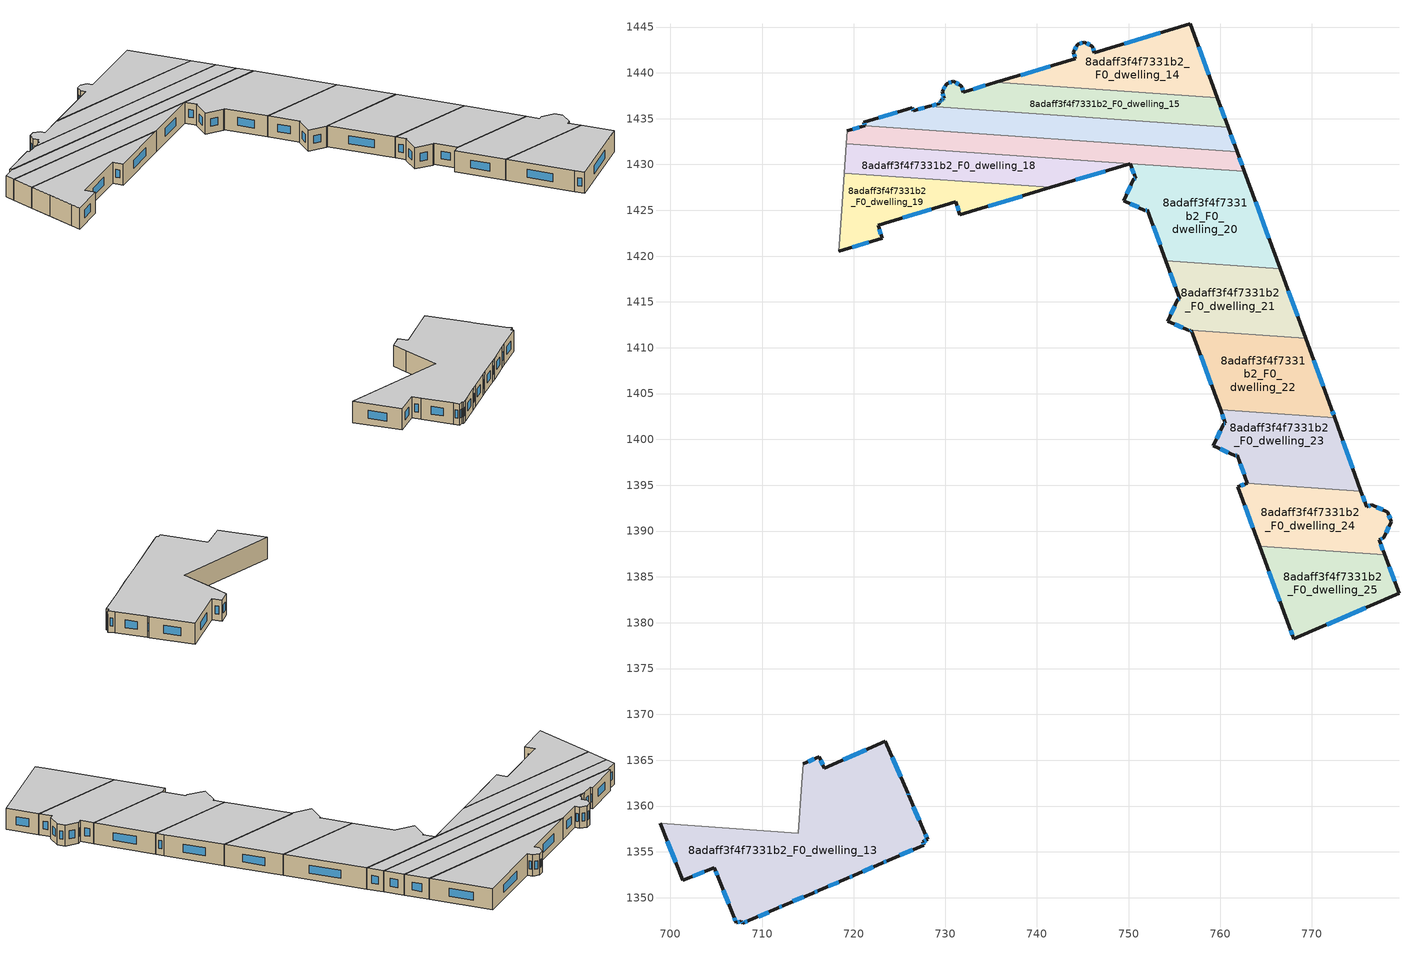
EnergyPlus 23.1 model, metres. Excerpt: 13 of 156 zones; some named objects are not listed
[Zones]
8adaff3f4f7331b2_F0_dwelling_13
 floor ground (EU_floor_Construction): 723.47,1367.08 725.9,1361.42 726,1361.16 727.69,1357.19 728.07,1356.35 727.54,1356.1 727.67,1355.74 723.81,1354.09 723.06,1353.77 720.06,1352.43 719.31,1352.11 716.27,1350.81 715.51,1350.5 712.41,1349.17 711.67,1348.83 708.61,1347.51 707.87,1347.2 707.75,1347.45 707.19,1347.24 706.87,1348.06 705.26,1352.07 704.79,1353.27 701.37,1351.91 698.87,1358.1 713.97,1357.05 714.49,1364.6 716.25,1365.38 716.8,1364.13 z0
 wall outside (EU_wall_Construction): 698.87,1358.1 701.37,1351.91 704.79,1353.27 705.26,1352.07 706.87,1348.06 707.19,1347.24 707.75,1347.45 707.87,1347.2 708.61,1347.51 711.67,1348.83 712.41,1349.17 715.51,1350.5 716.27,1350.81 719.31,1352.11 720.06,1352.43 723.06,1353.77 723.81,1354.09 727.67,1355.74 727.54,1356.1 728.07,1356.35 727.69,1357.19 726,1361.16 725.9,1361.42 723.47,1367.08 716.8,1364.13 716.25,1365.38 714.49,1364.6 z0:3
 wall to 8adaff3f4f7331b2_F0_dwelling_12 (EU_wall_Construction): 714.34,1362.46 713.97,1357.05 698.87,1358.1 z0:3
 wall to 8adaff3f4f7331b2_F0_dwelling_11 (EU_wall_Construction): 714.49,1364.6 714.34,1362.46 z0:3
 window (EU_Window_Construction): 715.7,1365.13 715.04,1364.84 / 716.63,1364.52 716.42,1364.99 / 721.38,1366.15 718.89,1365.05 / 725.14,1363.19 724.23,1365.3 / 725.97,1361.24 725.93,1361.34 / 727.16,1358.44 726.53,1359.92 / 727.95,1356.61 727.81,1356.93 / 727.71,1356.18 727.91,1356.27 / 727.63,1355.85 727.58,1355.99 / 725.02,1354.61 726.46,1355.23 / 723.3,1353.87 723.58,1353.99 / 721,1352.85 722.12,1353.35 / 719.55,1352.21 719.83,1352.33 / 717.22,1351.22 718.36,1351.7 / 715.75,1350.6 716.03,1350.72 / 713.38,1349.59 714.54,1350.08 / 711.9,1348.94 712.18,1349.06 / 709.57,1347.93 710.71,1348.42 / 708.1,1347.3 708.38,1347.41 / 707.79,1347.37 707.83,1347.28 / 707.37,1347.3 707.57,1347.38 / 706.97,1347.8 707.09,1347.49 / 705.76,1350.81 706.36,1349.32 / 704.93,1352.9 705.11,1352.45 / 702.44,1352.33 703.72,1352.84 / 699.65,1356.16 700.59,1353.85 z0.94:2.06
 ceiling to 8adaff3f4f7331b2_F1_dwelling_13 (EU_floor_Construction): 723.81,1354.09 727.67,1355.74 727.54,1356.1 728.07,1356.35 727.69,1357.19 726,1361.16 725.9,1361.42 723.47,1367.08 716.8,1364.13 716.25,1365.38 714.49,1364.6 713.97,1357.05 698.87,1358.1 701.37,1351.91 704.79,1353.27 705.26,1352.07 706.87,1348.06 707.19,1347.24 707.75,1347.45 707.87,1347.2 708.61,1347.51 711.67,1348.83 712.41,1349.17 715.51,1350.5 716.27,1350.81 719.31,1352.11 720.06,1352.43 723.06,1353.77 z3
8adaff3f4f7331b2_F0_dwelling_14
 floor ground (EU_floor_Construction): 756.73,1445.37 759.7,1437.26 735.48,1438.95 744.19,1441.54 743.98,1442.25 744.46,1443.13 745.16,1443.35 746.06,1442.9 746.27,1442.2 z0
 wall outside (EU_wall_Construction): 759.7,1437.26 756.73,1445.37 746.27,1442.2 746.06,1442.9 745.16,1443.35 744.46,1443.13 743.98,1442.25 744.19,1441.54 735.48,1438.95 z0:3
 wall to 8adaff3f4f7331b2_F0_dwelling_15 (EU_wall_Construction): 735.48,1438.95 759.7,1437.26 z0:3
 window (EU_Window_Construction): 744.94,1443.28 744.68,1443.2 / 745.78,1443.04 745.44,1443.21 / 746.21,1442.42 746.12,1442.68 / 753.45,1444.37 749.55,1443.19 / 758.77,1439.8 757.66,1442.82 / 741.46,1440.73 738.21,1439.76 / 744.05,1442.03 744.13,1441.76 / 744.31,1442.85 744.13,1442.52 z0.94:2.06
 ceiling to 8adaff3f4f7331b2_F1_dwelling_14 (EU_floor_Construction): 759.7,1437.26 756.73,1445.37 746.27,1442.2 746.06,1442.9 745.16,1443.35 744.46,1443.13 743.98,1442.25 744.19,1441.54 735.48,1438.95 z3
8adaff3f4f7331b2_F0_dwelling_15
 floor ground (EU_floor_Construction): 759.7,1437.26 760.87,1434.06 728.25,1436.34 729.36,1436.65 729.45,1436.86 729.55,1437.01 729.58,1437.04 729.75,1437.18 729.87,1437.24 729.65,1437.94 730.13,1438.82 730.86,1439.06 731.76,1438.61 731.98,1437.91 735.48,1438.95 z0
 wall outside (EU_wall_Construction): 735.48,1438.95 731.98,1437.91 731.76,1438.61 730.86,1439.06 730.13,1438.82 729.65,1437.94 729.87,1437.24 729.75,1437.18 729.58,1437.04 729.55,1437.01 729.45,1436.86 729.36,1436.66 / 760.87,1434.06 759.7,1437.26 / 729.36,1436.65 728.25,1436.34 z0:3
 wall to 8adaff3f4f7331b2_F0_dwelling_16 (EU_wall_Construction): 728.25,1436.34 760.87,1434.06 z0:3
 window (EU_Window_Construction): 729.42,1436.8 729.39,1436.72 / 729.51,1436.96 729.48,1436.91 / 729.7,1437.14 729.63,1437.09 / 729.83,1437.22 729.79,1437.2 / 729.72,1437.72 729.8,1437.46 / 729.98,1438.54 729.8,1438.22 / 730.63,1438.98 730.36,1438.9 / 731.48,1438.75 731.14,1438.92 / 731.91,1438.12 731.83,1438.39 / 734.38,1438.62 733.08,1438.23 / 760.5,1435.07 760.07,1436.26 / 729.01,1436.55 728.6,1436.44 z0.94:2.06
 ceiling to 8adaff3f4f7331b2_F1_dwelling_15 (EU_floor_Construction): 760.87,1434.06 759.7,1437.26 735.48,1438.95 731.98,1437.91 731.76,1438.61 730.86,1439.06 730.13,1438.82 729.65,1437.94 729.87,1437.24 729.75,1437.18 729.58,1437.04 729.55,1437.01 729.45,1436.86 729.36,1436.66 728.25,1436.34 z3
8adaff3f4f7331b2_F0_dwelling_16
 floor ground (EU_floor_Construction): 760.87,1434.06 761.84,1431.41 721.24,1434.24 721.1,1434.59 726.4,1436.17 726.53,1435.86 728.25,1436.34 z0
 wall outside (EU_wall_Construction): 728.25,1436.34 726.53,1435.86 726.4,1436.17 721.1,1434.59 721.24,1434.24 / 761.84,1431.41 760.87,1434.06 z0:3
 wall to 8adaff3f4f7331b2_F0_dwelling_17 (EU_wall_Construction): 721.24,1434.24 761.84,1431.41 z0:3
 window (EU_Window_Construction): 721.14,1434.48 721.19,1434.35 / 724.74,1435.67 722.76,1435.08 / 726.49,1435.95 726.44,1436.07 / 727.71,1436.19 727.07,1436.01 / 761.54,1432.24 761.17,1433.23 z0.94:2.06
 ceiling to 8adaff3f4f7331b2_F1_dwelling_16 (EU_floor_Construction): 761.84,1431.41 760.87,1434.06 728.25,1436.34 726.53,1435.86 726.4,1436.17 721.1,1434.59 721.24,1434.24 z3
8adaff3f4f7331b2_F0_dwelling_17
 floor ground (EU_floor_Construction): 761.84,1431.41 762.64,1429.24 719.21,1432.26 719.31,1433.68 721.19,1434.22 721.24,1434.24 z0
 wall outside (EU_wall_Construction): 721.24,1434.24 721.19,1434.22 719.31,1433.68 / 762.64,1429.24 761.84,1431.41 z0:3
 wall to 8adaff3f4f7331b2_F0_dwelling_18 (EU_wall_Construction): 719.21,1432.26 750.18,1430.1 z0:3
 wall to 8adaff3f4f7331b2_F0_dwelling_0 (EU_wall_Construction): 719.31,1433.68 719.21,1432.26 z0:3
 wall to 8adaff3f4f7331b2_F0_dwelling_20 (EU_wall_Construction): 750.18,1430.1 762.64,1429.24 z0:3
 window (EU_Window_Construction): 720.6,1434.05 719.9,1433.85 / 762.39,1429.92 762.09,1430.73 z0.94:2.06
 ceiling to 8adaff3f4f7331b2_F1_dwelling_17 (EU_floor_Construction): 762.64,1429.24 761.84,1431.41 721.24,1434.24 721.19,1434.22 719.31,1433.68 719.21,1432.26 z3
8adaff3f4f7331b2_F0_dwelling_18
 floor ground (EU_floor_Construction): 750.18,1430.1 741.52,1427.5 718.99,1429.07 719.21,1432.26 z0
 wall outside (EU_wall_Construction): 741.52,1427.5 750.18,1430.1 z0:3
 wall to 8adaff3f4f7331b2_F0_dwelling_19 (EU_wall_Construction): 718.99,1429.07 741.52,1427.5 z0:3
 wall to 8adaff3f4f7331b2_F0_dwelling_0 (EU_wall_Construction): 719.21,1432.26 718.99,1429.07 z0:3
 window (EU_Window_Construction): 744.24,1428.31 747.47,1429.29 z0.94:2.06
 ceiling to 8adaff3f4f7331b2_F1_dwelling_18 (EU_floor_Construction): 750.18,1430.1 719.21,1432.26 718.99,1429.07 741.52,1427.5 z3
8adaff3f4f7331b2_F0_dwelling_19
 floor ground (EU_floor_Construction): 741.52,1427.5 731.57,1424.5 731.15,1425.92 722.68,1423.37 723.1,1421.94 718.39,1420.52 718.99,1429.07 z0
 wall outside (EU_wall_Construction): 718.39,1420.52 723.1,1421.94 722.68,1423.37 731.15,1425.92 731.57,1424.5 741.52,1427.5 z0:3
 wall to 8adaff3f4f7331b2_F0_dwelling_0 (EU_wall_Construction): 718.99,1429.07 718.76,1425.82 z0:3
 wall to 8adaff3f4f7331b2_F0_dwelling_1 (EU_wall_Construction): 718.76,1425.82 718.49,1421.97 z0:3
 wall to 8adaff3f4f7331b2_F0_dwelling_2 (EU_wall_Construction): 718.49,1421.97 718.39,1420.52 z0:3
 window (EU_Window_Construction): 734.69,1425.44 738.4,1426.56 / 731.28,1425.48 731.44,1424.95 / 725.33,1424.17 728.49,1425.12 / 722.97,1422.39 722.81,1422.92 / 719.87,1420.97 721.62,1421.5 z0.94:2.06
 ceiling to 8adaff3f4f7331b2_F1_dwelling_19 (EU_floor_Construction): 741.52,1427.5 718.99,1429.07 718.39,1420.52 723.1,1421.94 722.68,1423.37 731.15,1425.92 731.57,1424.5 z3
8adaff3f4f7331b2_F0_dwelling_20
 floor ground (EU_floor_Construction): 762.64,1429.24 766.53,1418.62 754.07,1419.49 752.03,1425.05 751.83,1424.97 749.44,1426.06 750.56,1428.43 750.77,1428.5 750.18,1430.1 z0
 wall outside (EU_wall_Construction): 750.18,1430.1 750.77,1428.5 750.56,1428.43 749.44,1426.06 751.83,1424.97 752.03,1425.05 754.07,1419.49 / 766.53,1418.62 762.64,1429.24 z0:3
 wall to 8adaff3f4f7331b2_F0_dwelling_21 (EU_wall_Construction): 754.07,1419.49 766.53,1418.62 z0:3
 window (EU_Window_Construction): 750.21,1427.69 749.8,1426.8 / 750.71,1428.48 750.63,1428.45 / 750.37,1429.6 750.59,1429.01 / 765.31,1421.95 763.86,1425.91 / 752.67,1423.3 753.43,1421.23 / 751.9,1425 751.97,1425.02 / 750.19,1425.72 751.08,1425.31 z0.94:2.06
 ceiling to 8adaff3f4f7331b2_F1_dwelling_20 (EU_floor_Construction): 766.53,1418.62 762.64,1429.24 750.18,1430.1 750.77,1428.5 750.56,1428.43 749.44,1426.06 751.83,1424.97 752.03,1425.05 754.07,1419.49 z3
8adaff3f4f7331b2_F0_dwelling_21
 floor ground (EU_floor_Construction): 766.53,1418.62 769.31,1411.04 756.85,1411.91 756.65,1411.84 754.26,1412.92 755.38,1415.29 755.58,1415.37 754.07,1419.49 z0
 wall outside (EU_wall_Construction): 754.07,1419.49 755.58,1415.37 755.38,1415.29 754.26,1412.92 756.65,1411.84 756.85,1411.91 / 769.31,1411.04 766.53,1418.62 z0:3
 wall to 8adaff3f4f7331b2_F0_dwelling_22 (EU_wall_Construction): 756.85,1411.91 769.31,1411.04 z0:3
 window (EU_Window_Construction): 755.52,1415.35 755.44,1415.32 / 754.54,1418.2 755.11,1416.66 / 768.44,1413.42 767.4,1416.24 / 756.71,1411.86 756.79,1411.89 / 755.01,1412.58 755.9,1412.18 / 755.03,1414.55 754.61,1413.66 z0.94:2.06
 ceiling to 8adaff3f4f7331b2_F1_dwelling_21 (EU_floor_Construction): 769.31,1411.04 766.53,1418.62 754.07,1419.49 755.58,1415.37 755.38,1415.29 754.26,1412.92 756.65,1411.84 756.85,1411.91 z3
8adaff3f4f7331b2_F0_dwelling_22
 floor ground (EU_floor_Construction): 769.31,1411.04 772.1,1403.41 772.49,1402.35 760.03,1403.22 756.85,1411.91 z0
 wall outside (EU_wall_Construction): 756.85,1411.91 760.03,1403.22 / 772.49,1402.35 772.1,1403.41 769.31,1411.04 z0:3
 wall to 8adaff3f4f7331b2_F0_dwelling_23 (EU_wall_Construction): 760.03,1403.22 772.49,1402.35 z0:3
 window (EU_Window_Construction): 757.85,1409.19 759.03,1405.94 / 771.23,1405.8 770.18,1408.65 / 772.37,1402.68 772.22,1403.08 z0.94:2.06
 ceiling to 8adaff3f4f7331b2_F1_dwelling_22 (EU_floor_Construction): 772.49,1402.35 772.1,1403.41 769.31,1411.04 756.85,1411.91 760.03,1403.22 z3
8adaff3f4f7331b2_F0_dwelling_23
 floor ground (EU_floor_Construction): 772.49,1402.35 775.36,1394.37 762.96,1395.23 761.84,1398.3 761.64,1398.23 759.25,1399.32 760.37,1401.68 760.57,1401.76 760.03,1403.22 z0
 wall outside (EU_wall_Construction): 760.03,1403.22 760.57,1401.76 760.37,1401.68 759.25,1399.32 761.64,1398.23 761.84,1398.3 762.96,1395.23 / 775.36,1394.37 772.49,1402.35 z0:3
 wall to 8adaff3f4f7331b2_F0_dwelling_24 (EU_wall_Construction): 762.96,1395.23 775.36,1394.37 z0:3
 window (EU_Window_Construction): 761.7,1398.25 761.77,1398.28 / 760,1398.97 760.89,1398.57 / 760.02,1400.94 759.6,1400.06 / 760.5,1401.73 760.43,1401.71 / 760.2,1402.76 760.4,1402.21 / 774.46,1396.87 773.39,1399.85 / 762.19,1397.34 762.61,1396.19 z0.94:2.06
 ceiling to 8adaff3f4f7331b2_F1_dwelling_23 (EU_floor_Construction): 775.36,1394.37 772.49,1402.35 760.03,1403.22 760.57,1401.76 760.37,1401.68 759.25,1399.32 761.64,1398.23 761.84,1398.3 762.96,1395.23 z3
8adaff3f4f7331b2_F0_dwelling_24
 floor ground (EU_floor_Construction): 778.27,1392.07 778.65,1391.03 777.87,1389.28 777.33,1389.07 777.95,1387.4 764.3,1388.35 761.92,1394.84 762.96,1395.23 775.36,1394.37 775.97,1392.65 776.52,1392.86 z0
 wall outside (EU_wall_Construction): 777.95,1387.4 777.33,1389.07 777.87,1389.28 778.65,1391.03 778.27,1392.07 776.52,1392.86 775.97,1392.65 775.36,1394.37 / 762.96,1395.23 761.92,1394.84 764.3,1388.35 z0:3
 wall to 8adaff3f4f7331b2_F0_dwelling_25 (EU_wall_Construction): 764.3,1388.35 777.95,1387.4 z0:3
 window (EU_Window_Construction): 778.53,1391.36 778.39,1391.75 / 778.11,1389.83 778.4,1390.48 / 777.5,1389.13 777.7,1389.21 / 777.76,1387.92 777.52,1388.54 / 762.66,1392.81 763.55,1390.38 / 762.63,1395.11 762.24,1394.96 / 775.78,1393.19 775.55,1393.83 / 776.35,1392.79 776.14,1392.71 / 777.72,1392.32 777.07,1392.61 z0.94:2.06
 ceiling to 8adaff3f4f7331b2_F1_dwelling_24 (EU_floor_Construction): 777.95,1387.4 777.33,1389.07 777.87,1389.28 778.65,1391.03 778.27,1392.07 776.52,1392.86 775.97,1392.65 775.36,1394.37 762.96,1395.23 761.92,1394.84 764.3,1388.35 z3
8adaff3f4f7331b2_F0_dwelling_25
 floor ground (EU_floor_Construction): 777.95,1387.4 779.51,1383.21 768.01,1378.25 767.51,1379.57 764.3,1388.35 z0
 wall outside (EU_wall_Construction): 764.3,1388.35 767.51,1379.57 768.01,1378.25 779.51,1383.21 777.95,1387.4 z0:3
 window (EU_Window_Construction): 765.3,1385.6 766.5,1382.32 / 779.02,1384.52 778.44,1386.08 / 771.62,1379.8 775.9,1381.65 / 767.67,1379.16 767.86,1378.66 z0.94:2.06
 ceiling to 8adaff3f4f7331b2_F1_dwelling_25 (EU_floor_Construction): 779.51,1383.21 777.95,1387.4 764.3,1388.35 767.51,1379.57 768.01,1378.25 z3
[Building]
EU S2 Campaign: North Axis=0; Terrain=City; Solar Distribution=FullExterior
[Site:Location]
Vienna: Latitude=48; Longitude=16.5; Time Zone=1; Elevation=183
[SizingPeriod:WeatherFileDays]
AnnualSizingPeriod: Begin Month=1; Begin Day of Month=1; End Month=12; End Day of Month=31; Day of Week for Start Day=Monday; Use Weather File Daylight Saving Period=No; Use Weather File Rain and Snow Indicators=No
[MATERIAL]
EU_InternalMass_Material: Roughness=MediumRough; Thickness=0.1; Conductivity=1; Density=1800; Specific Heat=900; Thermal Absorptance=0.9; Solar Absorptance=0.7; Visible Absorptance=0.7
[MATERIAL:NOMASS] Roughness=MediumRough; Thermal Absorptance=0.9; Solar Absorptance=0.7; Visible Absorptance=0.7
Name | Thermal Resistance
EU_wall_NoMass | 0.914258
EU_floor_NoMass | 1.09711
[WINDOWMATERIAL:SIMPLEGLAZINGSYSTEM]
EU_Window_SimpleGlazing: UFactor=2.09642; Solar Heat Gain Coefficient=0.65; Visible Transmittance=0.65
[CONSTRUCTION]
EU_wall_Construction: EU_wall_NoMass
EU_floor_Construction: EU_floor_NoMass
EU_Window_Construction: EU_Window_SimpleGlazing
EU_InternalMass_Construction: EU_InternalMass_Material
[ZONE] Type=1; Multiplier=1; Ceiling Height=autocalculate; Floor Area=autocalculate; Part of Total Floor Area=Yes
Name | Volume
8adaff3f4f7331b2_F0_dwelling_13 | 781.824
8adaff3f4f7331b2_F0_dwelling_14 | 293.911
8adaff3f4f7331b2_F0_dwelling_15 | 276.683
8adaff3f4f7331b2_F0_dwelling_16 | 290.443
8adaff3f4f7331b2_F0_dwelling_17 | 270.956
8adaff3f4f7331b2_F0_dwelling_18 | 257.613
8adaff3f4f7331b2_F0_dwelling_19 | 250.732
8adaff3f4f7331b2_F0_dwelling_20 | 399.421
8adaff3f4f7331b2_F0_dwelling_21 | 288.553
8adaff3f4f7331b2_F0_dwelling_22 | 316.701
8adaff3f4f7331b2_F0_dwelling_23 | 302.736
8adaff3f4f7331b2_F0_dwelling_24 | 293.404
8adaff3f4f7331b2_F0_dwelling_25 | 285.528
[INTERNALMASS] Construction=EU_InternalMass_Construction
Name | Zone or ZoneList | Surface Area
8adaff3f4f7331b2_F0_dwelling_13_EU_InternalMass | 8adaff3f4f7331b2_F0_dwelling_13 | 260.606
8adaff3f4f7331b2_F0_dwelling_14_EU_InternalMass | 8adaff3f4f7331b2_F0_dwelling_14 | 97.97
8adaff3f4f7331b2_F0_dwelling_15_EU_InternalMass | 8adaff3f4f7331b2_F0_dwelling_15 | 92.229
8adaff3f4f7331b2_F0_dwelling_16_EU_InternalMass | 8adaff3f4f7331b2_F0_dwelling_16 | 96.8139
8adaff3f4f7331b2_F0_dwelling_17_EU_InternalMass | 8adaff3f4f7331b2_F0_dwelling_17 | 90.323
8adaff3f4f7331b2_F0_dwelling_18_EU_InternalMass | 8adaff3f4f7331b2_F0_dwelling_18 | 85.8854
8adaff3f4f7331b2_F0_dwelling_19_EU_InternalMass | 8adaff3f4f7331b2_F0_dwelling_19 | 83.5768
8adaff3f4f7331b2_F0_dwelling_20_EU_InternalMass | 8adaff3f4f7331b2_F0_dwelling_20 | 133.139
8adaff3f4f7331b2_F0_dwelling_21_EU_InternalMass | 8adaff3f4f7331b2_F0_dwelling_21 | 96.1843
8adaff3f4f7331b2_F0_dwelling_22_EU_InternalMass | 8adaff3f4f7331b2_F0_dwelling_22 | 105.567
8adaff3f4f7331b2_F0_dwelling_23_EU_InternalMass | 8adaff3f4f7331b2_F0_dwelling_23 | 100.912
8adaff3f4f7331b2_F0_dwelling_24_EU_InternalMass | 8adaff3f4f7331b2_F0_dwelling_24 | 97.801
8adaff3f4f7331b2_F0_dwelling_25_EU_InternalMass | 8adaff3f4f7331b2_F0_dwelling_25 | 95.1763
[OTHEREQUIPMENT] Fuel Type=Electricity; Design Level Calculation Method=Watts/Area; Power per Zone Floor Area=1; Fraction Latent=0; Fraction Radiant=0; Fraction Lost=0; Carbon Dioxide Generation Rate=0; EndUse Subcategory=EU_Step8_InternalGains
Name | Zone or ZoneList or Space or SpaceList | Schedule
EU_Step8_InternalGain_8adaff3f4f7331b2_F0_dwelling_13_f000 | 8adaff3f4f7331b2_F0_dwelling_13 | EU_Step8_GainSchedule_8adaff3f4f7331b2_F0_dwelling_13_f000
EU_Step8_InternalGain_8adaff3f4f7331b2_F0_dwelling_14_f000 | 8adaff3f4f7331b2_F0_dwelling_14 | EU_Step8_GainSchedule_8adaff3f4f7331b2_F0_dwelling_14_f000
EU_Step8_InternalGain_8adaff3f4f7331b2_F0_dwelling_15_f000 | 8adaff3f4f7331b2_F0_dwelling_15 | EU_Step8_GainSchedule_8adaff3f4f7331b2_F0_dwelling_15_f000
EU_Step8_InternalGain_8adaff3f4f7331b2_F0_dwelling_16_f000 | 8adaff3f4f7331b2_F0_dwelling_16 | EU_Step8_GainSchedule_8adaff3f4f7331b2_F0_dwelling_16_f000
EU_Step8_InternalGain_8adaff3f4f7331b2_F0_dwelling_17_f000 | 8adaff3f4f7331b2_F0_dwelling_17 | EU_Step8_GainSchedule_8adaff3f4f7331b2_F0_dwelling_17_f000
EU_Step8_InternalGain_8adaff3f4f7331b2_F0_dwelling_18_f000 | 8adaff3f4f7331b2_F0_dwelling_18 | EU_Step8_GainSchedule_8adaff3f4f7331b2_F0_dwelling_18_f000
EU_Step8_InternalGain_8adaff3f4f7331b2_F0_dwelling_19_f000 | 8adaff3f4f7331b2_F0_dwelling_19 | EU_Step8_GainSchedule_8adaff3f4f7331b2_F0_dwelling_19_f000
EU_Step8_InternalGain_8adaff3f4f7331b2_F0_dwelling_20_f000 | 8adaff3f4f7331b2_F0_dwelling_20 | EU_Step8_GainSchedule_8adaff3f4f7331b2_F0_dwelling_20_f000
EU_Step8_InternalGain_8adaff3f4f7331b2_F0_dwelling_21_f000 | 8adaff3f4f7331b2_F0_dwelling_21 | EU_Step8_GainSchedule_8adaff3f4f7331b2_F0_dwelling_21_f000
EU_Step8_InternalGain_8adaff3f4f7331b2_F0_dwelling_22_f000 | 8adaff3f4f7331b2_F0_dwelling_22 | EU_Step8_GainSchedule_8adaff3f4f7331b2_F0_dwelling_22_f000
EU_Step8_InternalGain_8adaff3f4f7331b2_F0_dwelling_23_f000 | 8adaff3f4f7331b2_F0_dwelling_23 | EU_Step8_GainSchedule_8adaff3f4f7331b2_F0_dwelling_23_f000
EU_Step8_InternalGain_8adaff3f4f7331b2_F0_dwelling_24_f000 | 8adaff3f4f7331b2_F0_dwelling_24 | EU_Step8_GainSchedule_8adaff3f4f7331b2_F0_dwelling_24_f000
EU_Step8_InternalGain_8adaff3f4f7331b2_F0_dwelling_25_f000 | 8adaff3f4f7331b2_F0_dwelling_25 | EU_Step8_GainSchedule_8adaff3f4f7331b2_F0_dwelling_25_f000
[ZONEVENTILATION:DESIGNFLOWRATE] Schedule=EU_AlwaysOn; Design Flow Rate Calculation Method=AirChanges/Hour; Air Changes per Hour=0.546891; Ventilation Type=Natural; Fan Pressure Rise=0; Fan Total Efficiency=1; Constant Term Coefficient=1; Temperature Term Coefficient=0; Velocity Term Coefficient=0; Velocity Squared Term Coefficient=0; Minimum Indoor Temperature=-100; Maximum Indoor Temperature=100; Delta Temperature=-100; Minimum Outdoor Temperature=-100; Maximum Outdoor Temperature=100; Maximum Wind Speed=40
Name | Zone or ZoneList or Space or SpaceList
EU_ConstantAir_8adaff3f4f7331b2_F0_dwelling_13 | 8adaff3f4f7331b2_F0_dwelling_13
EU_ConstantAir_8adaff3f4f7331b2_F0_dwelling_14 | 8adaff3f4f7331b2_F0_dwelling_14
EU_ConstantAir_8adaff3f4f7331b2_F0_dwelling_15 | 8adaff3f4f7331b2_F0_dwelling_15
EU_ConstantAir_8adaff3f4f7331b2_F0_dwelling_16 | 8adaff3f4f7331b2_F0_dwelling_16
EU_ConstantAir_8adaff3f4f7331b2_F0_dwelling_17 | 8adaff3f4f7331b2_F0_dwelling_17
EU_ConstantAir_8adaff3f4f7331b2_F0_dwelling_18 | 8adaff3f4f7331b2_F0_dwelling_18
EU_ConstantAir_8adaff3f4f7331b2_F0_dwelling_19 | 8adaff3f4f7331b2_F0_dwelling_19
EU_ConstantAir_8adaff3f4f7331b2_F0_dwelling_20 | 8adaff3f4f7331b2_F0_dwelling_20
EU_ConstantAir_8adaff3f4f7331b2_F0_dwelling_21 | 8adaff3f4f7331b2_F0_dwelling_21
EU_ConstantAir_8adaff3f4f7331b2_F0_dwelling_22 | 8adaff3f4f7331b2_F0_dwelling_22
EU_ConstantAir_8adaff3f4f7331b2_F0_dwelling_23 | 8adaff3f4f7331b2_F0_dwelling_23
EU_ConstantAir_8adaff3f4f7331b2_F0_dwelling_24 | 8adaff3f4f7331b2_F0_dwelling_24
EU_ConstantAir_8adaff3f4f7331b2_F0_dwelling_25 | 8adaff3f4f7331b2_F0_dwelling_25
[HVACTEMPLATE:ZONE:IDEALLOADSAIRSYSTEM] System Availability Schedule=EU_AlwaysOn; Maximum Heating Supply Air Temperature=50; Minimum Cooling Supply Air Temperature=13; Maximum Heating Supply Air Humidity Ratio=0.0156; Minimum Cooling Supply Air Humidity Ratio=0.0077; Heating Limit=NoLimit; Cooling Limit=NoLimit; Heating Availability Schedule=EU_AlwaysOn; Cooling Availability Schedule=EU_CoolingOff; Dehumidification Control Type=ConstantSensibleHeatRatio; Cooling Sensible Heat Ratio=0.7; Dehumidification Setpoint=60; Humidification Control Type=None; Humidification Setpoint=30; Outdoor Air Method=None; Outdoor Air Flow Rate per Person=0.00944; Outdoor Air Flow Rate per Zone Floor Area=0; Outdoor Air Flow Rate per Zone=0; Demand Controlled Ventilation Type=None; Outdoor Air Economizer Type=NoEconomizer; Heat Recovery Type=None; Sensible Heat Recovery Effectiveness=0.7; Latent Heat Recovery Effectiveness=0.65
Name | Template Thermostat
8adaff3f4f7331b2_F0_dwelling_13 | EU_HeatOnly_8adaff3f4f7331b2_F0_dwelling_13
8adaff3f4f7331b2_F0_dwelling_14 | EU_HeatOnly_8adaff3f4f7331b2_F0_dwelling_14
8adaff3f4f7331b2_F0_dwelling_15 | EU_HeatOnly_8adaff3f4f7331b2_F0_dwelling_15
8adaff3f4f7331b2_F0_dwelling_16 | EU_HeatOnly_8adaff3f4f7331b2_F0_dwelling_16
8adaff3f4f7331b2_F0_dwelling_17 | EU_HeatOnly_8adaff3f4f7331b2_F0_dwelling_17
8adaff3f4f7331b2_F0_dwelling_18 | EU_HeatOnly_8adaff3f4f7331b2_F0_dwelling_18
8adaff3f4f7331b2_F0_dwelling_19 | EU_HeatOnly_8adaff3f4f7331b2_F0_dwelling_19
8adaff3f4f7331b2_F0_dwelling_20 | EU_HeatOnly_8adaff3f4f7331b2_F0_dwelling_20
8adaff3f4f7331b2_F0_dwelling_21 | EU_HeatOnly_8adaff3f4f7331b2_F0_dwelling_21
8adaff3f4f7331b2_F0_dwelling_22 | EU_HeatOnly_8adaff3f4f7331b2_F0_dwelling_22
8adaff3f4f7331b2_F0_dwelling_23 | EU_HeatOnly_8adaff3f4f7331b2_F0_dwelling_23
8adaff3f4f7331b2_F0_dwelling_24 | EU_HeatOnly_8adaff3f4f7331b2_F0_dwelling_24
8adaff3f4f7331b2_F0_dwelling_25 | EU_HeatOnly_8adaff3f4f7331b2_F0_dwelling_25
[SIZING:ZONE] Zone Cooling Design Supply Air Temperature Input Method=SupplyAirTemperature; Zone Cooling Design Supply Air Temperature=13; Zone Heating Design Supply Air Temperature Input Method=SupplyAirTemperature; Zone Heating Design Supply Air Temperature=50; Zone Cooling Design Supply Air Humidity Ratio=0.008; Zone Heating Design Supply Air Humidity Ratio=0.008; Cooling Design Air Flow Method=DesignDay; Cooling Design Air Flow Rate=0; Cooling Minimum Air Flow per Zone Floor Area=0.000762; Cooling Minimum Air Flow=0; Cooling Minimum Air Flow Fraction=0.2; Heating Design Air Flow Method=DesignDay; Heating Design Air Flow Rate=0; Heating Maximum Air Flow per Zone Floor Area=0.002032; Heating Maximum Air Flow=0.141576; Heating Maximum Air Flow Fraction=0.3; Account for Dedicated Outdoor Air System=No; Dedicated Outdoor Air System Control Strategy=NeutralSupplyAir; Dedicated Outdoor Air Low Setpoint Temperature for Design=autosize; Dedicated Outdoor Air High Setpoint Temperature for Design=autosize; Zone Load Sizing Method=Sensible Load Only No Latent Load; Zone Latent Cooling Design Supply Air Humidity Ratio Input Method=HumidityRatioDifference; Zone Cooling Design Supply Air Humidity Ratio Difference=0.005; Zone Latent Heating Design Supply Air Humidity Ratio Input Method=HumidityRatioDifference; Zone Humidification Design Supply Air Humidity Ratio Difference=0.005
8adaff3f4f7331b2_F0_dwelling_13; 8adaff3f4f7331b2_F0_dwelling_14; 8adaff3f4f7331b2_F0_dwelling_15; 8adaff3f4f7331b2_F0_dwelling_16; 8adaff3f4f7331b2_F0_dwelling_17; 8adaff3f4f7331b2_F0_dwelling_18; 8adaff3f4f7331b2_F0_dwelling_19; 8adaff3f4f7331b2_F0_dwelling_20; 8adaff3f4f7331b2_F0_dwelling_21; 8adaff3f4f7331b2_F0_dwelling_22; 8adaff3f4f7331b2_F0_dwelling_23; 8adaff3f4f7331b2_F0_dwelling_24; 8adaff3f4f7331b2_F0_dwelling_25
[SCHEDULE:CONSTANT]
Name | Hourly Value
EU_AlwaysOn | 1
EU_CoolingOff | 0
[SCHEDULE:FILE] Column Number=1; Rows to Skip at Top=0; Number of Hours of Data=8760; Column Separator=Comma; Interpolate to Timestep=No; Minutes per Item=60; Adjust Schedule for Daylight Savings=Yes
Name | File
EU_Step8_GainSchedule_8adaff3f4f7331b2_F0_dwelling_13_f000 | ../../schedules/8adaff3f4f7331b2/8adaff3f4f7331b2_F0_dwelling_13_f000_gain.csv
EU_Step8_GainSchedule_8adaff3f4f7331b2_F0_dwelling_14_f000 | ../../schedules/8adaff3f4f7331b2/8adaff3f4f7331b2_F0_dwelling_14_f000_gain.csv
EU_Step8_GainSchedule_8adaff3f4f7331b2_F0_dwelling_15_f000 | ../../schedules/8adaff3f4f7331b2/8adaff3f4f7331b2_F0_dwelling_15_f000_gain.csv
EU_Step8_GainSchedule_8adaff3f4f7331b2_F0_dwelling_16_f000 | ../../schedules/8adaff3f4f7331b2/8adaff3f4f7331b2_F0_dwelling_16_f000_gain.csv
EU_Step8_GainSchedule_8adaff3f4f7331b2_F0_dwelling_17_f000 | ../../schedules/8adaff3f4f7331b2/8adaff3f4f7331b2_F0_dwelling_17_f000_gain.csv
EU_Step8_GainSchedule_8adaff3f4f7331b2_F0_dwelling_18_f000 | ../../schedules/8adaff3f4f7331b2/8adaff3f4f7331b2_F0_dwelling_18_f000_gain.csv
EU_Step8_GainSchedule_8adaff3f4f7331b2_F0_dwelling_19_f000 | ../../schedules/8adaff3f4f7331b2/8adaff3f4f7331b2_F0_dwelling_19_f000_gain.csv
EU_Step8_GainSchedule_8adaff3f4f7331b2_F0_dwelling_20_f000 | ../../schedules/8adaff3f4f7331b2/8adaff3f4f7331b2_F0_dwelling_20_f000_gain.csv
EU_Step8_GainSchedule_8adaff3f4f7331b2_F0_dwelling_21_f000 | ../../schedules/8adaff3f4f7331b2/8adaff3f4f7331b2_F0_dwelling_21_f000_gain.csv
EU_Step8_GainSchedule_8adaff3f4f7331b2_F0_dwelling_22_f000 | ../../schedules/8adaff3f4f7331b2/8adaff3f4f7331b2_F0_dwelling_22_f000_gain.csv
EU_Step8_GainSchedule_8adaff3f4f7331b2_F0_dwelling_23_f000 | ../../schedules/8adaff3f4f7331b2/8adaff3f4f7331b2_F0_dwelling_23_f000_gain.csv
EU_Step8_GainSchedule_8adaff3f4f7331b2_F0_dwelling_24_f000 | ../../schedules/8adaff3f4f7331b2/8adaff3f4f7331b2_F0_dwelling_24_f000_gain.csv
EU_Step8_GainSchedule_8adaff3f4f7331b2_F0_dwelling_25_f000 | ../../schedules/8adaff3f4f7331b2/8adaff3f4f7331b2_F0_dwelling_25_f000_gain.csv
